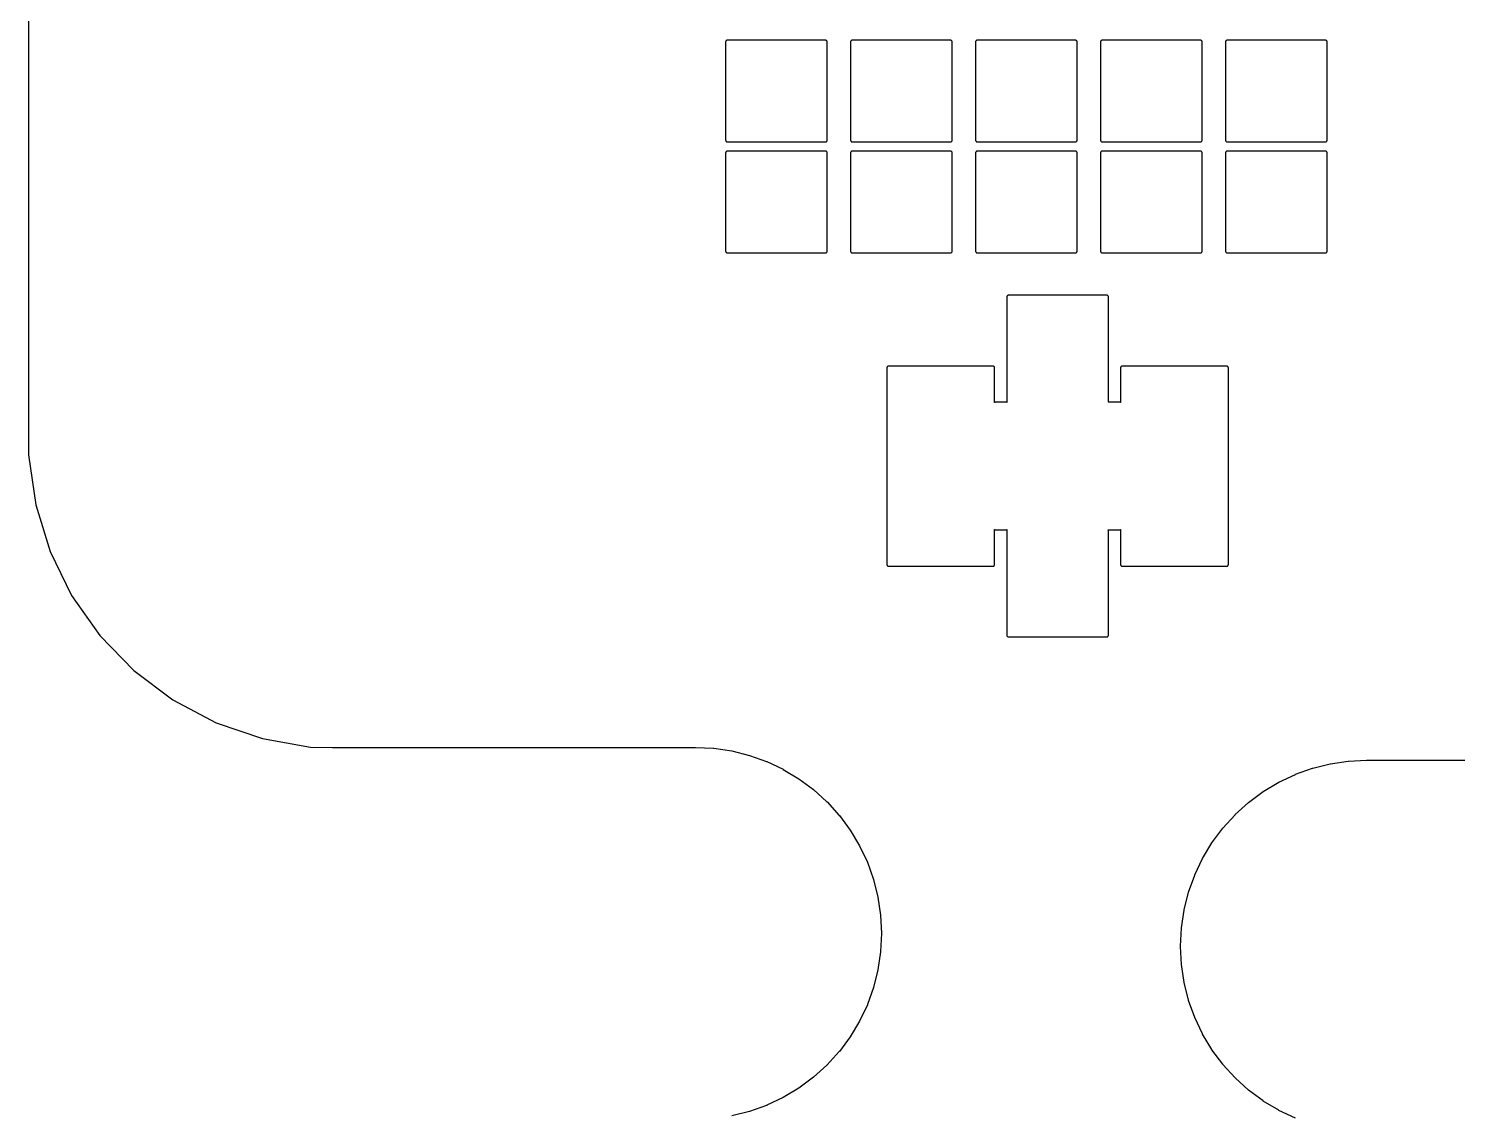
# Model space of a CAD drawing. Header units: inches. Extents: x -0.5 to 10, y -2.4 to 3.9.
# Drawn here: x 3.7782 to 4.2356, y 2.1974 to 2.5446 of the extents above; entities that cross this region are included whole.
import ezdxf

# ---------------------------------------------------------------- set-up
doc = ezdxf.new("R2010")
doc.units = ezdxf.units.IN

msp = doc.modelspace()

# ---------------------------------------------------------------- linework, layer by layer
for points in [[(3.77825, 2.6816), (3.77825, 2.408131), (3.780527, 2.392187), (3.785136, 2.377229), (3.792027, 2.363176), (3.801031, 2.350373), (3.811926, 2.339135), (3.824445, 2.32974), (3.838278, 2.322417), (3.853087, 2.317348), (3.868498, 2.314658), (3.875482, 2.31455), (3.9917, 2.31455), (3.99171, 2.31455), (3.991725, 2.314549), (3.997512, 2.314265), (3.997539, 2.314263), (3.997561, 2.31426), (4.003293, 2.31341), (4.003317, 2.313406), (4.003342, 2.3134), (4.008963, 2.311992), (4.008989, 2.311985), (4.00901, 2.311978), (4.014466, 2.310026), (4.01449, 2.310016), (4.014511, 2.310007), (4.01975, 2.307529), (4.019772, 2.307518), (4.019793, 2.307506), (4.024763, 2.304527), (4.024781, 2.304516), (4.024804, 2.3045), (4.029459, 2.301048), (4.029477, 2.301034), (4.029497, 2.301017), (4.03379, 2.297125), (4.033808, 2.297108), (4.033825, 2.29709), (4.037717, 2.292797), (4.037734, 2.292777), (4.037748, 2.292759), (4.0412, 2.288104), (4.041216, 2.288081), (4.041227, 2.288063), (4.044206, 2.283093), (4.044218, 2.283072), (4.044229, 2.28305), (4.046707, 2.277811), (4.046716, 2.27779), (4.046726, 2.277766), (4.048678, 2.27231), (4.048685, 2.272289), (4.048692, 2.272263), (4.0501, 2.266642), (4.050106, 2.266617), (4.05011, 2.266593), (4.05096, 2.260861), (4.050963, 2.260839), (4.050965, 2.260812), (4.051249, 2.255025), (4.05125, 2.255), (4.051249, 2.254975), (4.050965, 2.249188), (4.050963, 2.249161), (4.05096, 2.249139), (4.05011, 2.243407), (4.050106, 2.243383), (4.0501, 2.243358), (4.048692, 2.237737), (4.048685, 2.237711), (4.048678, 2.23769), (4.046726, 2.232234), (4.046716, 2.23221), (4.046707, 2.232189), (4.044229, 2.22695), (4.044218, 2.226928), (4.044206, 2.226907), (4.041227, 2.221937), (4.041216, 2.221919), (4.0412, 2.221896), (4.037748, 2.217241), (4.037734, 2.217223), (4.037717, 2.217203), (4.033825, 2.21291), (4.033808, 2.212892), (4.03379, 2.212875), (4.029497, 2.208983), (4.029477, 2.208966), (4.029459, 2.208952), (4.024804, 2.2055), (4.024781, 2.205484), (4.024763, 2.205473), (4.019793, 2.202494), (4.019772, 2.202482), (4.01975, 2.202471), (4.014511, 2.199993), (4.01449, 2.199984), (4.014466, 2.199974), (4.00901, 2.198022), (4.008989, 2.198015), (4.008963, 2.198008), (4.003342, 2.1966)], [(4.183689, 2.195893), (4.17845, 2.198371), (4.178428, 2.198382), (4.178407, 2.198394), (4.173437, 2.201373), (4.173419, 2.201384), (4.173396, 2.2014), (4.168741, 2.204852), (4.168723, 2.204866), (4.168703, 2.204883), (4.16441, 2.208775), (4.164392, 2.208792), (4.164375, 2.20881), (4.160483, 2.213103), (4.160466, 2.213123), (4.160452, 2.213141), (4.157, 2.217796), (4.156984, 2.217819), (4.156973, 2.217837), (4.153994, 2.222807), (4.153982, 2.222828), (4.153971, 2.22285), (4.151493, 2.228089), (4.151484, 2.22811), (4.151474, 2.228134), (4.149522, 2.23359), (4.149515, 2.233611), (4.149508, 2.233637), (4.1481, 2.239258), (4.148094, 2.239283), (4.14809, 2.239307), (4.14724, 2.245039), (4.147237, 2.245061), (4.147235, 2.245088), (4.146951, 2.250875), (4.14695, 2.2509), (4.146951, 2.250925), (4.147235, 2.256712), (4.147237, 2.256739), (4.14724, 2.256761), (4.14809, 2.262493), (4.148094, 2.262517), (4.1481, 2.262542), (4.149508, 2.268163), (4.149515, 2.268189), (4.149522, 2.26821), (4.151474, 2.273666), (4.151484, 2.27369), (4.151493, 2.273711), (4.153971, 2.27895), (4.153982, 2.278972), (4.153994, 2.278993), (4.156973, 2.283963), (4.156984, 2.283981), (4.157, 2.284004), (4.160452, 2.288659), (4.160466, 2.288677), (4.160483, 2.288697), (4.164375, 2.29299), (4.164392, 2.293008), (4.16441, 2.293025), (4.168703, 2.296917), (4.168723, 2.296934), (4.168741, 2.296948), (4.173396, 2.3004), (4.173419, 2.300416), (4.173437, 2.300427), (4.178407, 2.303406), (4.178428, 2.303418), (4.17845, 2.303429), (4.183689, 2.305907), (4.18371, 2.305916), (4.183734, 2.305926), (4.18919, 2.307878), (4.189211, 2.307885), (4.189237, 2.307892), (4.194858, 2.3093), (4.194883, 2.309306), (4.194907, 2.30931), (4.200639, 2.31016), (4.200661, 2.310163), (4.200688, 2.310165), (4.206475, 2.310449), (4.20649, 2.31045), (4.2065, 2.31045), (4.360955, 2.31045)]]:
    msp.add_lwpolyline(points)
for points in [[(4.001825, 2.508351), (4.001825, 2.508351), (4.00185, 2.50835), (4.03335, 2.50835), (4.033375, 2.508351), (4.033424, 2.508356), (4.033472, 2.508365), (4.033519, 2.508379), (4.033564, 2.508398), (4.033607, 2.508421), (4.033648, 2.508449), (4.033686, 2.50848), (4.03372, 2.508514), (4.033751, 2.508552), (4.033779, 2.508593), (4.033802, 2.508636), (4.033821, 2.508681), (4.033835, 2.508728), (4.033844, 2.508776), (4.033849, 2.508825), (4.03385, 2.50885), (4.03385, 2.54035), (4.033849, 2.540375), (4.033844, 2.540424), (4.033835, 2.540472), (4.033821, 2.540519), (4.033802, 2.540564), (4.033779, 2.540607), (4.033751, 2.540648), (4.03372, 2.540686), (4.033686, 2.54072), (4.033648, 2.540751), (4.033607, 2.540779), (4.033564, 2.540802), (4.033519, 2.540821), (4.033472, 2.540835), (4.033424, 2.540844), (4.033375, 2.540849), (4.03335, 2.54085), (4.00185, 2.54085), (4.001825, 2.540849), (4.001776, 2.540844), (4.001728, 2.540835), (4.001681, 2.540821), (4.001636, 2.540802), (4.001593, 2.540779), (4.001552, 2.540751), (4.001514, 2.54072), (4.00148, 2.540686), (4.001449, 2.540648), (4.001421, 2.540607), (4.001398, 2.540564), (4.001379, 2.540519), (4.001365, 2.540472), (4.001356, 2.540424), (4.001351, 2.540375), (4.00135, 2.54035), (4.00135, 2.50885), (4.001351, 2.508825), (4.001356, 2.508776), (4.001365, 2.508728), (4.001379, 2.508681), (4.001398, 2.508636), (4.001421, 2.508593), (4.001449, 2.508552), (4.00148, 2.508514), (4.001514, 2.50848), (4.001552, 2.508449), (4.001593, 2.508421), (4.001636, 2.508398), (4.001681, 2.508379), (4.001728, 2.508365), (4.001776, 2.508356)], [(4.041825, 2.508351), (4.041825, 2.508351), (4.04185, 2.50835), (4.07335, 2.50835), (4.073375, 2.508351), (4.073424, 2.508356), (4.073472, 2.508365), (4.073519, 2.508379), (4.073564, 2.508398), (4.073607, 2.508421), (4.073648, 2.508449), (4.073686, 2.50848), (4.07372, 2.508514), (4.073751, 2.508552), (4.073779, 2.508593), (4.073802, 2.508636), (4.073821, 2.508681), (4.073835, 2.508728), (4.073844, 2.508776), (4.073849, 2.508825), (4.07385, 2.50885), (4.07385, 2.54035), (4.073849, 2.540375), (4.073844, 2.540424), (4.073835, 2.540472), (4.073821, 2.540519), (4.073802, 2.540564), (4.073779, 2.540607), (4.073751, 2.540648), (4.07372, 2.540686), (4.073686, 2.54072), (4.073648, 2.540751), (4.073607, 2.540779), (4.073564, 2.540802), (4.073519, 2.540821), (4.073472, 2.540835), (4.073424, 2.540844), (4.073375, 2.540849), (4.07335, 2.54085), (4.04185, 2.54085), (4.041825, 2.540849), (4.041776, 2.540844), (4.041728, 2.540835), (4.041681, 2.540821), (4.041636, 2.540802), (4.041593, 2.540779), (4.041552, 2.540751), (4.041514, 2.54072), (4.04148, 2.540686), (4.041449, 2.540648), (4.041421, 2.540607), (4.041398, 2.540564), (4.041379, 2.540519), (4.041365, 2.540472), (4.041356, 2.540424), (4.041351, 2.540375), (4.04135, 2.54035), (4.04135, 2.50885), (4.041351, 2.508825), (4.041356, 2.508776), (4.041365, 2.508728), (4.041379, 2.508681), (4.041398, 2.508636), (4.041421, 2.508593), (4.041449, 2.508552), (4.04148, 2.508514), (4.041514, 2.50848), (4.041552, 2.508449), (4.041593, 2.508421), (4.041636, 2.508398), (4.041681, 2.508379), (4.041728, 2.508365), (4.041776, 2.508356)], [(4.081825, 2.508351), (4.081825, 2.508351), (4.08185, 2.50835), (4.11335, 2.50835), (4.113375, 2.508351), (4.113424, 2.508356), (4.113472, 2.508365), (4.113519, 2.508379), (4.113564, 2.508398), (4.113607, 2.508421), (4.113648, 2.508449), (4.113686, 2.50848), (4.11372, 2.508514), (4.113751, 2.508552), (4.113779, 2.508593), (4.113802, 2.508636), (4.113821, 2.508681), (4.113835, 2.508728), (4.113844, 2.508776), (4.113849, 2.508825), (4.11385, 2.50885), (4.11385, 2.54035), (4.113849, 2.540375), (4.113844, 2.540424), (4.113835, 2.540472), (4.113821, 2.540519), (4.113802, 2.540564), (4.113779, 2.540607), (4.113751, 2.540648), (4.11372, 2.540686), (4.113686, 2.54072), (4.113648, 2.540751), (4.113607, 2.540779), (4.113564, 2.540802), (4.113519, 2.540821), (4.113472, 2.540835), (4.113424, 2.540844), (4.113375, 2.540849), (4.11335, 2.54085), (4.08185, 2.54085), (4.081825, 2.540849), (4.081776, 2.540844), (4.081728, 2.540835), (4.081681, 2.540821), (4.081636, 2.540802), (4.081593, 2.540779), (4.081552, 2.540751), (4.081514, 2.54072), (4.08148, 2.540686), (4.081449, 2.540648), (4.081421, 2.540607), (4.081398, 2.540564), (4.081379, 2.540519), (4.081365, 2.540472), (4.081356, 2.540424), (4.081351, 2.540375), (4.08135, 2.54035), (4.08135, 2.50885), (4.081351, 2.508825), (4.081356, 2.508776), (4.081365, 2.508728), (4.081379, 2.508681), (4.081398, 2.508636), (4.081421, 2.508593), (4.081449, 2.508552), (4.08148, 2.508514), (4.081514, 2.50848), (4.081552, 2.508449), (4.081593, 2.508421), (4.081636, 2.508398), (4.081681, 2.508379), (4.081728, 2.508365), (4.081776, 2.508356)], [(4.121825, 2.508351), (4.121825, 2.508351), (4.12185, 2.50835), (4.15335, 2.50835), (4.153375, 2.508351), (4.153424, 2.508356), (4.153472, 2.508365), (4.153519, 2.508379), (4.153564, 2.508398), (4.153607, 2.508421), (4.153648, 2.508449), (4.153686, 2.50848), (4.15372, 2.508514), (4.153751, 2.508552), (4.153779, 2.508593), (4.153802, 2.508636), (4.153821, 2.508681), (4.153835, 2.508728), (4.153844, 2.508776), (4.153849, 2.508825), (4.15385, 2.50885), (4.15385, 2.54035), (4.153849, 2.540375), (4.153844, 2.540424), (4.153835, 2.540472), (4.153821, 2.540519), (4.153802, 2.540564), (4.153779, 2.540607), (4.153751, 2.540648), (4.15372, 2.540686), (4.153686, 2.54072), (4.153648, 2.540751), (4.153607, 2.540779), (4.153564, 2.540802), (4.153519, 2.540821), (4.153472, 2.540835), (4.153424, 2.540844), (4.153375, 2.540849), (4.15335, 2.54085), (4.12185, 2.54085), (4.121825, 2.540849), (4.121776, 2.540844), (4.121728, 2.540835), (4.121681, 2.540821), (4.121636, 2.540802), (4.121593, 2.540779), (4.121552, 2.540751), (4.121514, 2.54072), (4.12148, 2.540686), (4.121449, 2.540648), (4.121421, 2.540607), (4.121398, 2.540564), (4.121379, 2.540519), (4.121365, 2.540472), (4.121356, 2.540424), (4.121351, 2.540375), (4.12135, 2.54035), (4.12135, 2.50885), (4.121351, 2.508825), (4.121356, 2.508776), (4.121365, 2.508728), (4.121379, 2.508681), (4.121398, 2.508636), (4.121421, 2.508593), (4.121449, 2.508552), (4.12148, 2.508514), (4.121514, 2.50848), (4.121552, 2.508449), (4.121593, 2.508421), (4.121636, 2.508398), (4.121681, 2.508379), (4.121728, 2.508365), (4.121776, 2.508356)], [(4.161825, 2.508351), (4.161825, 2.508351), (4.16185, 2.50835), (4.19335, 2.50835), (4.193375, 2.508351), (4.193424, 2.508356), (4.193472, 2.508365), (4.193519, 2.508379), (4.193564, 2.508398), (4.193607, 2.508421), (4.193648, 2.508449), (4.193686, 2.50848), (4.19372, 2.508514), (4.193751, 2.508552), (4.193779, 2.508593), (4.193802, 2.508636), (4.193821, 2.508681), (4.193835, 2.508728), (4.193844, 2.508776), (4.193849, 2.508825), (4.19385, 2.50885), (4.19385, 2.54035), (4.193849, 2.540375), (4.193844, 2.540424), (4.193835, 2.540472), (4.193821, 2.540519), (4.193802, 2.540564), (4.193779, 2.540607), (4.193751, 2.540648), (4.19372, 2.540686), (4.193686, 2.54072), (4.193648, 2.540751), (4.193607, 2.540779), (4.193564, 2.540802), (4.193519, 2.540821), (4.193472, 2.540835), (4.193424, 2.540844), (4.193375, 2.540849), (4.19335, 2.54085), (4.16185, 2.54085), (4.161825, 2.540849), (4.161776, 2.540844), (4.161728, 2.540835), (4.161681, 2.540821), (4.161636, 2.540802), (4.161593, 2.540779), (4.161552, 2.540751), (4.161514, 2.54072), (4.16148, 2.540686), (4.161449, 2.540648), (4.161421, 2.540607), (4.161398, 2.540564), (4.161379, 2.540519), (4.161365, 2.540472), (4.161356, 2.540424), (4.161351, 2.540375), (4.16135, 2.54035), (4.16135, 2.50885), (4.161351, 2.508825), (4.161356, 2.508776), (4.161365, 2.508728), (4.161379, 2.508681), (4.161398, 2.508636), (4.161421, 2.508593), (4.161449, 2.508552), (4.16148, 2.508514), (4.161514, 2.50848), (4.161552, 2.508449), (4.161593, 2.508421), (4.161636, 2.508398), (4.161681, 2.508379), (4.161728, 2.508365), (4.161776, 2.508356)], [(4.001825, 2.472851), (4.001825, 2.472851), (4.00185, 2.47285), (4.03335, 2.47285), (4.033375, 2.472851), (4.033424, 2.472856), (4.033472, 2.472865), (4.033519, 2.472879), (4.033564, 2.472898), (4.033607, 2.472921), (4.033648, 2.472949), (4.033686, 2.47298), (4.03372, 2.473014), (4.033751, 2.473052), (4.033779, 2.473093), (4.033802, 2.473136), (4.033821, 2.473181), (4.033835, 2.473228), (4.033844, 2.473276), (4.033849, 2.473325), (4.03385, 2.47335), (4.03385, 2.50485), (4.033849, 2.504875), (4.033844, 2.504924), (4.033835, 2.504972), (4.033821, 2.505019), (4.033802, 2.505064), (4.033779, 2.505107), (4.033751, 2.505148), (4.03372, 2.505186), (4.033686, 2.50522), (4.033648, 2.505251), (4.033607, 2.505279), (4.033564, 2.505302), (4.033519, 2.505321), (4.033472, 2.505335), (4.033424, 2.505344), (4.033375, 2.505349), (4.03335, 2.50535), (4.00185, 2.50535), (4.001825, 2.505349), (4.001776, 2.505344), (4.001728, 2.505335), (4.001681, 2.505321), (4.001636, 2.505302), (4.001593, 2.505279), (4.001552, 2.505251), (4.001514, 2.50522), (4.00148, 2.505186), (4.001449, 2.505148), (4.001421, 2.505107), (4.001398, 2.505064), (4.001379, 2.505019), (4.001365, 2.504972), (4.001356, 2.504924), (4.001351, 2.504875), (4.00135, 2.50485), (4.00135, 2.47335), (4.001351, 2.473325), (4.001356, 2.473276), (4.001365, 2.473228), (4.001379, 2.473181), (4.001398, 2.473136), (4.001421, 2.473093), (4.001449, 2.473052), (4.00148, 2.473014), (4.001514, 2.47298), (4.001552, 2.472949), (4.001593, 2.472921), (4.001636, 2.472898), (4.001681, 2.472879), (4.001728, 2.472865), (4.001776, 2.472856)], [(4.041825, 2.472851), (4.041825, 2.472851), (4.04185, 2.47285), (4.07335, 2.47285), (4.073375, 2.472851), (4.073424, 2.472856), (4.073472, 2.472865), (4.073519, 2.472879), (4.073564, 2.472898), (4.073607, 2.472921), (4.073648, 2.472949), (4.073686, 2.47298), (4.07372, 2.473014), (4.073751, 2.473052), (4.073779, 2.473093), (4.073802, 2.473136), (4.073821, 2.473181), (4.073835, 2.473228), (4.073844, 2.473276), (4.073849, 2.473325), (4.07385, 2.47335), (4.07385, 2.50485), (4.073849, 2.504875), (4.073844, 2.504924), (4.073835, 2.504972), (4.073821, 2.505019), (4.073802, 2.505064), (4.073779, 2.505107), (4.073751, 2.505148), (4.07372, 2.505186), (4.073686, 2.50522), (4.073648, 2.505251), (4.073607, 2.505279), (4.073564, 2.505302), (4.073519, 2.505321), (4.073472, 2.505335), (4.073424, 2.505344), (4.073375, 2.505349), (4.07335, 2.50535), (4.04185, 2.50535), (4.041825, 2.505349), (4.041776, 2.505344), (4.041728, 2.505335), (4.041681, 2.505321), (4.041636, 2.505302), (4.041593, 2.505279), (4.041552, 2.505251), (4.041514, 2.50522), (4.04148, 2.505186), (4.041449, 2.505148), (4.041421, 2.505107), (4.041398, 2.505064), (4.041379, 2.505019), (4.041365, 2.504972), (4.041356, 2.504924), (4.041351, 2.504875), (4.04135, 2.50485), (4.04135, 2.47335), (4.041351, 2.473325), (4.041356, 2.473276), (4.041365, 2.473228), (4.041379, 2.473181), (4.041398, 2.473136), (4.041421, 2.473093), (4.041449, 2.473052), (4.04148, 2.473014), (4.041514, 2.47298), (4.041552, 2.472949), (4.041593, 2.472921), (4.041636, 2.472898), (4.041681, 2.472879), (4.041728, 2.472865), (4.041776, 2.472856)], [(4.081825, 2.472851), (4.081825, 2.472851), (4.08185, 2.47285), (4.11335, 2.47285), (4.113375, 2.472851), (4.113424, 2.472856), (4.113472, 2.472865), (4.113519, 2.472879), (4.113564, 2.472898), (4.113607, 2.472921), (4.113648, 2.472949), (4.113686, 2.47298), (4.11372, 2.473014), (4.113751, 2.473052), (4.113779, 2.473093), (4.113802, 2.473136), (4.113821, 2.473181), (4.113835, 2.473228), (4.113844, 2.473276), (4.113849, 2.473325), (4.11385, 2.47335), (4.11385, 2.50485), (4.113849, 2.504875), (4.113844, 2.504924), (4.113835, 2.504972), (4.113821, 2.505019), (4.113802, 2.505064), (4.113779, 2.505107), (4.113751, 2.505148), (4.11372, 2.505186), (4.113686, 2.50522), (4.113648, 2.505251), (4.113607, 2.505279), (4.113564, 2.505302), (4.113519, 2.505321), (4.113472, 2.505335), (4.113424, 2.505344), (4.113375, 2.505349), (4.11335, 2.50535), (4.08185, 2.50535), (4.081825, 2.505349), (4.081776, 2.505344), (4.081728, 2.505335), (4.081681, 2.505321), (4.081636, 2.505302), (4.081593, 2.505279), (4.081552, 2.505251), (4.081514, 2.50522), (4.08148, 2.505186), (4.081449, 2.505148), (4.081421, 2.505107), (4.081398, 2.505064), (4.081379, 2.505019), (4.081365, 2.504972), (4.081356, 2.504924), (4.081351, 2.504875), (4.08135, 2.50485), (4.08135, 2.47335), (4.081351, 2.473325), (4.081356, 2.473276), (4.081365, 2.473228), (4.081379, 2.473181), (4.081398, 2.473136), (4.081421, 2.473093), (4.081449, 2.473052), (4.08148, 2.473014), (4.081514, 2.47298), (4.081552, 2.472949), (4.081593, 2.472921), (4.081636, 2.472898), (4.081681, 2.472879), (4.081728, 2.472865), (4.081776, 2.472856)], [(4.121825, 2.472851), (4.121825, 2.472851), (4.12185, 2.47285), (4.15335, 2.47285), (4.153375, 2.472851), (4.153424, 2.472856), (4.153472, 2.472865), (4.153519, 2.472879), (4.153564, 2.472898), (4.153607, 2.472921), (4.153648, 2.472949), (4.153686, 2.47298), (4.15372, 2.473014), (4.153751, 2.473052), (4.153779, 2.473093), (4.153802, 2.473136), (4.153821, 2.473181), (4.153835, 2.473228), (4.153844, 2.473276), (4.153849, 2.473325), (4.15385, 2.47335), (4.15385, 2.50485), (4.153849, 2.504875), (4.153844, 2.504924), (4.153835, 2.504972), (4.153821, 2.505019), (4.153802, 2.505064), (4.153779, 2.505107), (4.153751, 2.505148), (4.15372, 2.505186), (4.153686, 2.50522), (4.153648, 2.505251), (4.153607, 2.505279), (4.153564, 2.505302), (4.153519, 2.505321), (4.153472, 2.505335), (4.153424, 2.505344), (4.153375, 2.505349), (4.15335, 2.50535), (4.12185, 2.50535), (4.121825, 2.505349), (4.121776, 2.505344), (4.121728, 2.505335), (4.121681, 2.505321), (4.121636, 2.505302), (4.121593, 2.505279), (4.121552, 2.505251), (4.121514, 2.50522), (4.12148, 2.505186), (4.121449, 2.505148), (4.121421, 2.505107), (4.121398, 2.505064), (4.121379, 2.505019), (4.121365, 2.504972), (4.121356, 2.504924), (4.121351, 2.504875), (4.12135, 2.50485), (4.12135, 2.47335), (4.121351, 2.473325), (4.121356, 2.473276), (4.121365, 2.473228), (4.121379, 2.473181), (4.121398, 2.473136), (4.121421, 2.473093), (4.121449, 2.473052), (4.12148, 2.473014), (4.121514, 2.47298), (4.121552, 2.472949), (4.121593, 2.472921), (4.121636, 2.472898), (4.121681, 2.472879), (4.121728, 2.472865), (4.121776, 2.472856)], [(4.161825, 2.472851), (4.161825, 2.472851), (4.16185, 2.47285), (4.19335, 2.47285), (4.193375, 2.472851), (4.193424, 2.472856), (4.193472, 2.472865), (4.193519, 2.472879), (4.193564, 2.472898), (4.193607, 2.472921), (4.193648, 2.472949), (4.193686, 2.47298), (4.19372, 2.473014), (4.193751, 2.473052), (4.193779, 2.473093), (4.193802, 2.473136), (4.193821, 2.473181), (4.193835, 2.473228), (4.193844, 2.473276), (4.193849, 2.473325), (4.19385, 2.47335), (4.19385, 2.50485), (4.193849, 2.504875), (4.193844, 2.504924), (4.193835, 2.504972), (4.193821, 2.505019), (4.193802, 2.505064), (4.193779, 2.505107), (4.193751, 2.505148), (4.19372, 2.505186), (4.193686, 2.50522), (4.193648, 2.505251), (4.193607, 2.505279), (4.193564, 2.505302), (4.193519, 2.505321), (4.193472, 2.505335), (4.193424, 2.505344), (4.193375, 2.505349), (4.19335, 2.50535), (4.16185, 2.50535), (4.161825, 2.505349), (4.161776, 2.505344), (4.161728, 2.505335), (4.161681, 2.505321), (4.161636, 2.505302), (4.161593, 2.505279), (4.161552, 2.505251), (4.161514, 2.50522), (4.16148, 2.505186), (4.161449, 2.505148), (4.161421, 2.505107), (4.161398, 2.505064), (4.161379, 2.505019), (4.161365, 2.504972), (4.161356, 2.504924), (4.161351, 2.504875), (4.16135, 2.50485), (4.16135, 2.47335), (4.161351, 2.473325), (4.161356, 2.473276), (4.161365, 2.473228), (4.161379, 2.473181), (4.161398, 2.473136), (4.161421, 2.473093), (4.161449, 2.473052), (4.16148, 2.473014), (4.161514, 2.47298), (4.161552, 2.472949), (4.161593, 2.472921), (4.161636, 2.472898), (4.161681, 2.472879), (4.161728, 2.472865), (4.161776, 2.472856)], [(4.05295, 2.42025), (4.05295, 2.38885), (4.052951, 2.388825), (4.052953, 2.3888), (4.052951, 2.388775), (4.05295, 2.38875), (4.05295, 2.37305), (4.052951, 2.373025), (4.052956, 2.372976), (4.052965, 2.372928), (4.052979, 2.372881), (4.052998, 2.372836), (4.053021, 2.372793), (4.053049, 2.372752), (4.05308, 2.372714), (4.053114, 2.37268), (4.053152, 2.372649), (4.053193, 2.372621), (4.053236, 2.372598), (4.053281, 2.372579), (4.053328, 2.372565), (4.053376, 2.372556), (4.053425, 2.372551), (4.053425, 2.372551), (4.05345, 2.37255), (4.08695, 2.37255), (4.086975, 2.372551), (4.087024, 2.372556), (4.087072, 2.372565), (4.087119, 2.372579), (4.087164, 2.372598), (4.087207, 2.372621), (4.087248, 2.372649), (4.087286, 2.37268), (4.08732, 2.372714), (4.087351, 2.372752), (4.087379, 2.372793), (4.087402, 2.372836), (4.087421, 2.372881), (4.087435, 2.372928), (4.087444, 2.372976), (4.087449, 2.373025), (4.08745, 2.37305), (4.08745, 2.384267), (4.087486, 2.384248), (4.087531, 2.384229), (4.087578, 2.384215), (4.087626, 2.384206), (4.087675, 2.384201), (4.087675, 2.384201), (4.0877, 2.3842), (4.091417, 2.3842), (4.091398, 2.384164), (4.091379, 2.384119), (4.091365, 2.384072), (4.091356, 2.384024), (4.091351, 2.383975), (4.09135, 2.38395), (4.09135, 2.35045), (4.091351, 2.350425), (4.091356, 2.350376), (4.091365, 2.350328), (4.091379, 2.350281), (4.091398, 2.350236), (4.091421, 2.350193), (4.091449, 2.350152), (4.09148, 2.350114), (4.091514, 2.35008), (4.091552, 2.350049), (4.091593, 2.350021), (4.091636, 2.349998), (4.091681, 2.349979), (4.091728, 2.349965), (4.091776, 2.349956), (4.091825, 2.349951), (4.091825, 2.349951), (4.09185, 2.34995), (4.10755, 2.34995), (4.107575, 2.349951), (4.1076, 2.349953), (4.107625, 2.349951), (4.107625, 2.349951), (4.10765, 2.34995), (4.12335, 2.34995), (4.123375, 2.349951), (4.123424, 2.349956), (4.123472, 2.349965), (4.123519, 2.349979), (4.123564, 2.349998), (4.123607, 2.350021), (4.123648, 2.350049), (4.123686, 2.35008), (4.12372, 2.350114), (4.123751, 2.350152), (4.123779, 2.350193), (4.123802, 2.350236), (4.123821, 2.350281), (4.123835, 2.350328), (4.123844, 2.350376), (4.123849, 2.350425), (4.12385, 2.35045), (4.12385, 2.38395), (4.123849, 2.383975), (4.123844, 2.384024), (4.123835, 2.384072), (4.123821, 2.384119), (4.123802, 2.384164), (4.123783, 2.3842), (4.1275, 2.3842), (4.127525, 2.384201), (4.127574, 2.384206), (4.127622, 2.384215), (4.127669, 2.384229), (4.127714, 2.384248), (4.12775, 2.384267), (4.12775, 2.37305), (4.127751, 2.373025), (4.127756, 2.372976), (4.127765, 2.372928), (4.127779, 2.372881), (4.127798, 2.372836), (4.127821, 2.372793), (4.127849, 2.372752), (4.12788, 2.372714), (4.127914, 2.37268), (4.127952, 2.372649), (4.127993, 2.372621), (4.128036, 2.372598), (4.128081, 2.372579), (4.128128, 2.372565), (4.128176, 2.372556), (4.128225, 2.372551), (4.128225, 2.372551), (4.12825, 2.37255), (4.16175, 2.37255), (4.161775, 2.372551), (4.161824, 2.372556), (4.161872, 2.372565), (4.161919, 2.372579), (4.161964, 2.372598), (4.162007, 2.372621), (4.162048, 2.372649), (4.162086, 2.37268), (4.16212, 2.372714), (4.162151, 2.372752), (4.162179, 2.372793), (4.162202, 2.372836), (4.162221, 2.372881), (4.162235, 2.372928), (4.162244, 2.372976), (4.162249, 2.373025), (4.16225, 2.37305), (4.16225, 2.38875), (4.162249, 2.388775), (4.162247, 2.3888), (4.162249, 2.388825), (4.16225, 2.38885), (4.16225, 2.42025), (4.162249, 2.420275), (4.162247, 2.4203), (4.162249, 2.420325), (4.16225, 2.42035), (4.16225, 2.43605), (4.162249, 2.436075), (4.162244, 2.436124), (4.162235, 2.436172), (4.162221, 2.436219), (4.162202, 2.436264), (4.162179, 2.436307), (4.162151, 2.436348), (4.16212, 2.436386), (4.162086, 2.43642), (4.162048, 2.436451), (4.162007, 2.436479), (4.161964, 2.436502), (4.161919, 2.436521), (4.161872, 2.436535), (4.161824, 2.436544), (4.161775, 2.436549), (4.16175, 2.43655), (4.12825, 2.43655), (4.128225, 2.436549), (4.128176, 2.436544), (4.128128, 2.436535), (4.128081, 2.436521), (4.128036, 2.436502), (4.127993, 2.436479), (4.127952, 2.436451), (4.127914, 2.43642), (4.12788, 2.436386), (4.127849, 2.436348), (4.127821, 2.436307), (4.127798, 2.436264), (4.127779, 2.436219), (4.127765, 2.436172), (4.127756, 2.436124), (4.127751, 2.436075), (4.12775, 2.43605), (4.12775, 2.424933), (4.127714, 2.424952), (4.127669, 2.424971), (4.127622, 2.424985), (4.127574, 2.424994), (4.127525, 2.424999), (4.1275, 2.425), (4.123783, 2.425), (4.123802, 2.425036), (4.123821, 2.425081), (4.123835, 2.425128), (4.123844, 2.425176), (4.123849, 2.425225), (4.12385, 2.42525), (4.12385, 2.45875), (4.123849, 2.458775), (4.123844, 2.458824), (4.123835, 2.458872), (4.123821, 2.458919), (4.123802, 2.458964), (4.123779, 2.459007), (4.123751, 2.459048), (4.12372, 2.459086), (4.123686, 2.45912), (4.123648, 2.459151), (4.123607, 2.459179), (4.123564, 2.459202), (4.123519, 2.459221), (4.123472, 2.459235), (4.123424, 2.459244), (4.123375, 2.459249), (4.12335, 2.45925), (4.10765, 2.45925), (4.107625, 2.459249), (4.1076, 2.459247), (4.107575, 2.459249), (4.10755, 2.45925), (4.09185, 2.45925), (4.091825, 2.459249), (4.091776, 2.459244), (4.091728, 2.459235), (4.091681, 2.459221), (4.091636, 2.459202), (4.091593, 2.459179), (4.091552, 2.459151), (4.091514, 2.45912), (4.09148, 2.459086), (4.091449, 2.459048), (4.091421, 2.459007), (4.091398, 2.458964), (4.091379, 2.458919), (4.091365, 2.458872), (4.091356, 2.458824), (4.091351, 2.458775), (4.09135, 2.45875), (4.09135, 2.42525), (4.091351, 2.425225), (4.091356, 2.425176), (4.091365, 2.425128), (4.091379, 2.425081), (4.091398, 2.425036), (4.091417, 2.425), (4.0877, 2.425), (4.087675, 2.424999), (4.087626, 2.424994), (4.087578, 2.424985), (4.087531, 2.424971), (4.087486, 2.424952), (4.08745, 2.424933), (4.08745, 2.43605), (4.087449, 2.436075), (4.087444, 2.436124), (4.087435, 2.436172), (4.087421, 2.436219), (4.087402, 2.436264), (4.087379, 2.436307), (4.087351, 2.436348), (4.08732, 2.436386), (4.087286, 2.43642), (4.087248, 2.436451), (4.087207, 2.436479), (4.087164, 2.436502), (4.087119, 2.436521), (4.087072, 2.436535), (4.087024, 2.436544), (4.086975, 2.436549), (4.08695, 2.43655), (4.05345, 2.43655), (4.053425, 2.436549), (4.053376, 2.436544), (4.053328, 2.436535), (4.053281, 2.436521), (4.053236, 2.436502), (4.053193, 2.436479), (4.053152, 2.436451), (4.053114, 2.43642), (4.05308, 2.436386), (4.053049, 2.436348), (4.053021, 2.436307), (4.052998, 2.436264), (4.052979, 2.436219), (4.052965, 2.436172), (4.052956, 2.436124), (4.052951, 2.436075), (4.05295, 2.43605), (4.05295, 2.42035), (4.052951, 2.420325), (4.052953, 2.4203), (4.052951, 2.420275)]]:
    msp.add_lwpolyline(points, close=True)

doc.saveas('drawing.dxf')
